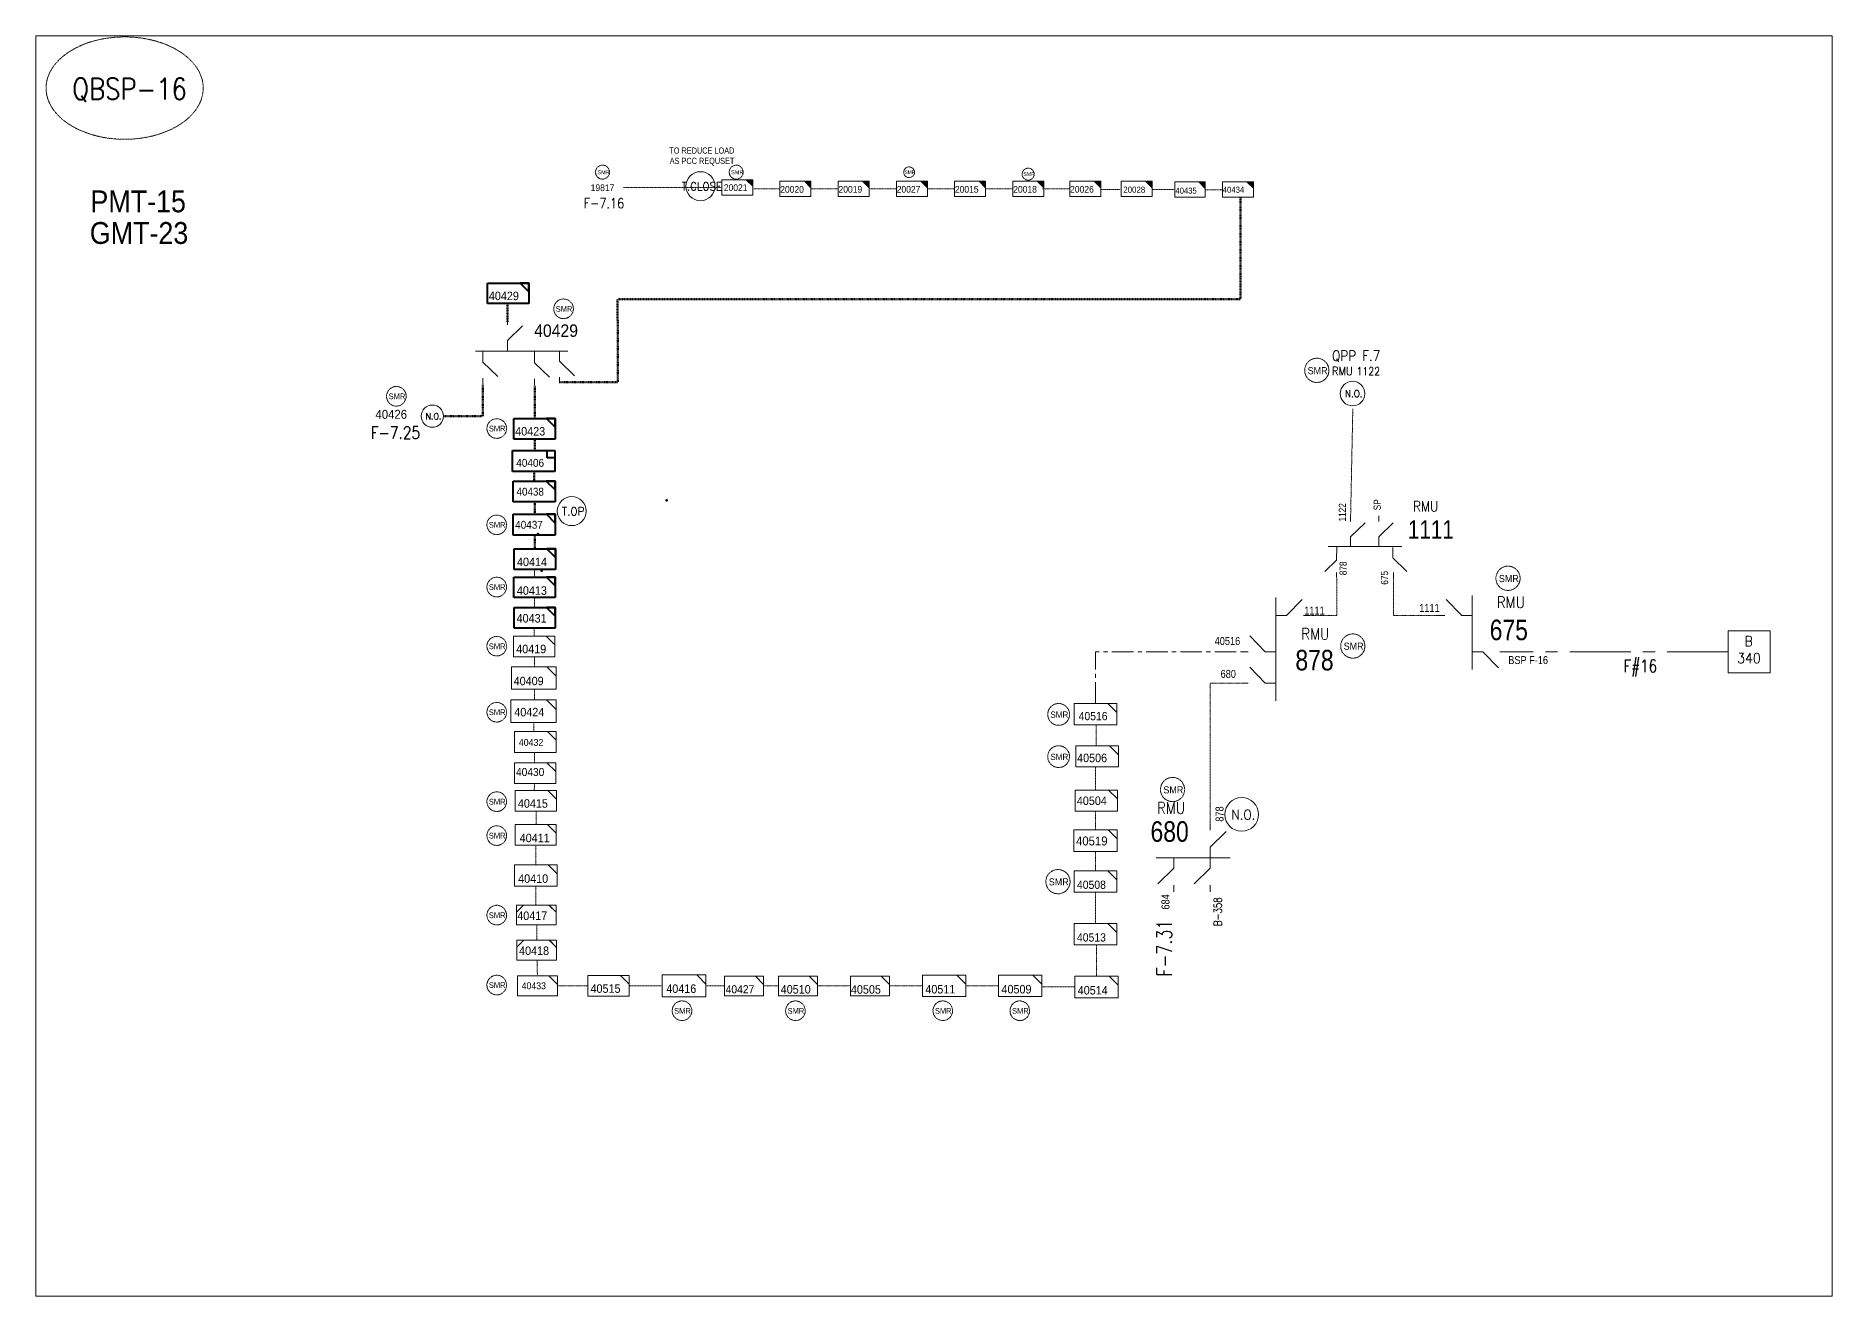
# Model space of a CAD drawing. Header units: metres. Extents: x 65984 to 144644, y -19036 to 23726.
# Drawn here: x 86700 to 88092, y -3361 to -2385 of the extents above; entities that cross this region are included whole.
import ezdxf
from ezdxf.enums import TextEntityAlignment as Align

# ---------------------------------------------------------------- set-up
doc = ezdxf.new("R2010")
doc.units = ezdxf.units.M
doc.header["$MEASUREMENT"] = 0
doc.linetypes.add('( Center )', pattern=[2, 1.25, -0.25, 0.25, -0.25])
doc.linetypes.add('DGN Style 3', pattern=[0.013877, 0, -0.013877])
doc.layers.get('0').update_dxf_attribs({"color": 95, "lineweight": 40})
for name, color, linetype, lineweight in [('d_eos', 111, 'Continuous', 40), ('d_eos no', 121, 'Continuous', 40), ('d_switch', 95, 'Continuous', 40), ('d_tf no', 6, 'Continuous', 40), ('d_ug cable', 95, 'Continuous', 40), ('d_unit sub', 7, 'Continuous', 40), ('FDR  1  16', 234, 'Continuous', 40), ('fedr no', 95, 'Continuous', 40), ('GRID STATION  04', 7, 'Continuous', 40), ('Level 37', 7, 'Continuous', 0), ('O H MAIN FEEDER', 4, 'Continuous', 100), ('SW N O', 114, 'Continuous', 30)]:
    doc.layers.add(name, color=color, linetype=linetype, lineweight=lineweight)
doc.styles.add('NASKHF', font='naskhf.shx', dxfattribs={"height": 8})
doc.styles.add('Style-Arial', font='arial.ttf')
doc.styles.add('Style-msdefault', font='msdefault.shx')
doc.styles.add('Style-simplex', font='simplex.shx')
doc.styles.add('Style-STANDARD', font='STANDARD.shx')

# ---------------------------------------------------------------- blocks, each defined once
blk = doc.blocks.new('*U1300')
at = {"layer": 'd_unit sub', "color": 154, "linetype": 'Continuous', "lineweight": 13}
for p, q in [((-9.2, 4.61), (9.19, 4.61)), ((-9.2, -4.58), (-9.2, 4.61)), ((9.19, 0.73), (5.31, 4.61)), ((5.97, 4.61), (9.19, 4.61)), ((9.19, 4.61), (9.19, 1.4)), ((9.19, 4.61), (9.19, -4.58)), ((9.19, -4.58), (-9.2, -4.58))]:
    blk.add_line(p, q, dxfattribs=at)
blk = doc.blocks.new('*U1014')
at = {"layer": 'd_unit sub', "color": 2, "linetype": 'Continuous', "lineweight": 13}
for p, q in [((-9.2, 4.61), (9.19, 4.61)), ((-9.2, -4.58), (-9.2, 4.61)), ((9.19, 0.73), (5.31, 4.61)), ((5.97, 4.61), (9.19, 4.61)), ((9.19, 4.61), (9.19, 1.4)), ((9.19, 4.61), (9.19, -4.58)), ((9.19, -4.58), (-9.2, -4.58))]:
    blk.add_line(p, q, dxfattribs=at)
blk = doc.blocks.new('*U1092')
at = {"layer": 'd_eos', "color": 2, "linetype": 'Continuous', "lineweight": 13, "ltscale": 0.919211}
for p, q in [((0.01, 16.17), (0.01, -16.15)), ((0.01, 8.42), (4.66, 8.43)), ((4.66, 8.43), (11.46, 15.43)), ((12.11, 8.43), (14.93, 8.43)), ((-12.08, -7.43), (-14.9, -7.43)), ((-4.64, -7.43), (-11.43, -14.44)), ((0.01, -7.43), (-4.64, -7.43))]:
    blk.add_line(p, q, dxfattribs=at)
blk = doc.blocks.new('*U685')
at = {"layer": 'd_unit sub', "color": 154, "linetype": 'Continuous', "lineweight": 40}
for p, q in [((-9.2, 4.59), (9.19, 4.59)), ((-9.2, -4.61), (-9.2, 4.59)), ((5.97, 4.59), (9.19, 4.59)), ((5.97, 1.37), (5.97, 4.59)), ((9.19, 1.37), (5.97, 1.37)), ((9.19, 4.59), (9.19, 1.37)), ((9.19, 4.59), (9.19, -4.61)), ((9.19, -4.61), (-9.2, -4.61))]:
    blk.add_line(p, q, dxfattribs=at)
blk = doc.blocks.new('*U1444')
at = {"layer": 'SW N O', "color": 3, "lineweight": 13, "ltscale": 0.426762}
blk.add_circle((0, 0), 16.8, dxfattribs=at)
at = {"layer": 'SW N O', "color": 3, "lineweight": 13, "style": 'Style-STANDARD'}
blk.add_text('N.O.', height=9.6, dxfattribs=at).set_placement((1.7, -0.2), align=Align.MIDDLE_CENTER)
blk = doc.blocks.new('*U2445')
at = {"layer": 'd_unit sub', "color": 2, "linetype": 'Continuous', "lineweight": 13}
for p, q in [((-9.2, 4.59), (9.19, 4.59)), ((-9.2, -4.6), (-9.2, 4.59)), ((9.19, 0.71), (5.31, 4.59)), ((5.97, 4.59), (9.19, 4.59)), ((9.19, 4.59), (9.19, 1.38)), ((9.19, 4.59), (9.19, -4.6)), ((9.19, -4.6), (-9.2, -4.6))]:
    blk.add_line(p, q, dxfattribs=at)
at = {"layer": 'd_unit sub', "color": 2, "linetype": 'Continuous', "lineweight": 13, "flags": 128}
blk.add_lwpolyline([(9.19, 0.71), (9.19, 4.59), (5.31, 4.59)], close=True, dxfattribs=at)
blk = doc.blocks.new('*U2535')
at = {"layer": 'd_unit sub', "color": 154, "linetype": 'Continuous', "lineweight": 13}
for p, q in [((-9.2, 4.59), (9.19, 4.59)), ((-9.2, -4.6), (-9.2, 4.59)), ((9.19, 0.71), (5.31, 4.59)), ((5.97, 4.59), (9.19, 4.59)), ((9.19, 4.59), (9.19, 1.38)), ((9.19, 4.59), (9.19, -4.6)), ((9.19, -4.6), (-9.2, -4.6))]:
    blk.add_line(p, q, dxfattribs=at)
at = {"layer": 'd_unit sub', "color": 154, "linetype": 'Continuous', "lineweight": 13, "flags": 128}
blk.add_lwpolyline([(9.19, 0.71), (9.19, 4.59), (5.31, 4.59)], close=True, dxfattribs=at)
blk = doc.blocks.new('*U2530')
at = {"layer": 'd_unit sub', "color": 2, "linetype": 'Continuous', "lineweight": 13}
for p, q in [((-9.2, 4.59), (9.19, 4.59)), ((-9.2, -4.6), (-9.2, 4.59)), ((9.19, 0.71), (5.31, 4.59)), ((5.97, 4.59), (9.19, 4.59)), ((9.19, 4.59), (9.19, 1.38)), ((9.19, 4.59), (9.19, -4.6)), ((9.19, -4.6), (-9.2, -4.6))]:
    blk.add_line(p, q, dxfattribs=at)
at = {"layer": 'd_unit sub', "color": 2, "linetype": 'Continuous', "lineweight": 13, "flags": 128}
blk.add_lwpolyline([(9.19, 0.71), (9.19, 4.59), (5.31, 4.59)], close=True, dxfattribs=at)
blk = doc.blocks.new('TF_8')
at = {"color": 0, "linetype": 'ByBlock', "lineweight": -2}
blk.add_line((6.3, 4.95), (9.9, 1.35), dxfattribs=at)
blk.add_3dface([(-10.1, 4.95), (9.9, 4.95), (9.9, -5.05), (-10.1, -5.05)], dxfattribs=at)
blk = doc.blocks.new('*U3149')
at = {"layer": 'd_unit sub', "color": 2, "linetype": 'Continuous', "lineweight": 13, "flags": 128}
for points in [[(-9.48, 1.38), (-6.07, 4.73), (-9.48, 4.73)], [(9.49, 1.32), (6.02, 4.73), (9.5, 4.73)]]:
    blk.add_lwpolyline(points, close=True, dxfattribs=at)
at = {"layer": 'd_unit sub', "color": 2, "linetype": 'Continuous', "lineweight": 13, "xscale": 0.9486633457507597, "yscale": 0.9486633457507597, "zscale": 0.4643092779720356, "rotation": 359.9999999999999}
blk.add_blockref('TF_8', (0.1, 0.04), dxfattribs=at)
blk = doc.blocks.new('*U3150')
at = {"layer": 'd_unit sub', "color": 154, "linetype": 'Continuous', "lineweight": 13, "flags": 128}
for points in [[(-9.48, 1.38), (-6.07, 4.73), (-9.48, 4.73)], [(9.49, 1.32), (6.02, 4.73), (9.5, 4.73)]]:
    blk.add_lwpolyline(points, close=True, dxfattribs=at)
at = {"layer": 'd_unit sub', "color": 154, "linetype": 'Continuous', "lineweight": 13, "xscale": 0.9486633457507597, "yscale": 0.9486633457507597, "zscale": 0.4643092779720356, "rotation": 359.9999999999999}
blk.add_blockref('TF_8', (0.1, 0.04), dxfattribs=at)
blk = doc.blocks.new('*U3152')
at = {"layer": 'd_unit sub', "color": 2, "linetype": 'Continuous', "lineweight": 13}
for p, q in [((-9.2, 4.61), (9.19, 4.61)), ((-9.2, -4.58), (-9.2, 4.61)), ((9.19, 0.73), (5.31, 4.61)), ((5.97, 4.61), (9.19, 4.61)), ((9.19, 4.61), (9.19, 1.4)), ((9.19, 4.61), (9.19, -4.58)), ((9.19, -4.58), (-9.2, -4.58))]:
    blk.add_line(p, q, dxfattribs=at)
blk = doc.blocks.new('*U3151')
at = {"layer": 'd_unit sub', "color": 2, "linetype": 'Continuous', "lineweight": 13, "flags": 128}
blk.add_lwpolyline([(9.33, 0.72), (9.33, 4.66), (5.4, 4.66)], close=True, dxfattribs=at)
at = {"layer": 'd_unit sub', "color": 2, "linetype": 'Continuous', "lineweight": 13, "xscale": 1.012992017752027, "yscale": 1.012992017752027, "zscale": 1.012992017752027}
blk.add_blockref('*U3152', (0.02, -0.02), dxfattribs=at)
blk = doc.blocks.new('*U2170')
at = {"layer": 'd_unit sub', "color": 2, "linetype": 'Continuous', "lineweight": 40}
for p, q in [((-9.2, 4.59), (9.19, 4.59)), ((-9.2, -4.6), (-9.2, 4.59)), ((9.19, 0.71), (5.31, 4.59)), ((5.97, 4.59), (9.19, 4.59)), ((9.19, 4.59), (9.19, 1.38)), ((9.19, 4.59), (9.19, -4.6)), ((9.19, -4.6), (-9.2, -4.6))]:
    blk.add_line(p, q, dxfattribs=at)
at = {"layer": 'd_unit sub', "color": 2, "linetype": 'Continuous', "lineweight": 40, "flags": 128}
blk.add_lwpolyline([(9.19, 0.71), (9.19, 4.59), (5.31, 4.59)], close=True, dxfattribs=at)
blk = doc.blocks.new('*U1552')
at = {"layer": 'd_unit sub', "color": 154, "linetype": 'Continuous', "lineweight": 40}
for p, q in [((-9.2, 4.59), (9.19, 4.59)), ((-9.2, -4.6), (-9.2, 4.59)), ((9.19, 0.71), (5.31, 4.59)), ((5.97, 4.59), (9.19, 4.59)), ((9.19, 4.59), (9.19, 1.38)), ((9.19, 4.59), (9.19, -4.6)), ((9.19, -4.6), (-9.2, -4.6))]:
    blk.add_line(p, q, dxfattribs=at)
at = {"layer": 'd_unit sub', "color": 154, "linetype": 'Continuous', "lineweight": 40, "flags": 128}
blk.add_lwpolyline([(9.19, 0.71), (9.19, 4.59), (5.31, 4.59)], close=True, dxfattribs=at)
blk = doc.blocks.new('*U3354')
at = {"layer": 'd_tf no', "color": 2, "linetype": 'Continuous', "lineweight": 13}
for p, q in [((-9.2, 4.59), (9.19, 4.59)), ((-9.2, -4.6), (-9.2, 4.59)), ((9.19, 0.71), (5.31, 4.59)), ((5.97, 4.59), (9.19, 4.59)), ((9.19, 4.59), (9.19, 1.38)), ((9.19, 4.59), (9.19, -4.6)), ((9.19, -4.6), (-9.2, -4.6))]:
    blk.add_line(p, q, dxfattribs=at)
at = {"layer": 'd_tf no', "color": 2, "linetype": 'Continuous', "lineweight": 13, "flags": 128}
blk.add_lwpolyline([(9.19, 0.71), (9.19, 4.59), (5.31, 4.59)], close=True, dxfattribs=at)
blk = doc.blocks.new('*U3838')
at = {"layer": 'd_unit sub', "color": 2, "linetype": 'Continuous', "lineweight": 13}
for p, q in [((-9.2, 4.6), (9.2, 4.6)), ((-9.2, -4.6), (-9.2, 4.6)), ((9.2, 0.7), (5.3, 4.6)), ((6, 4.6), (9.2, 4.6)), ((9.2, 4.6), (9.2, 1.4)), ((9.2, 4.6), (9.2, -4.6)), ((9.2, -4.6), (-9.2, -4.6))]:
    blk.add_line(p, q, dxfattribs=at)
at = {"layer": 'd_unit sub', "color": 2, "linetype": 'Continuous', "lineweight": 13, "flags": 128}
blk.add_lwpolyline([(9.2, 0.7), (9.2, 4.6), (5.3, 4.6)], close=True, dxfattribs=at)
at = {"layer": 'd_unit sub', "color": 2, "linetype": 'Continuous', "lineweight": 13}
blk.add_solid([(9.2, 0.7), (9.2, 4.6), (5.3, 4.6)], dxfattribs=at)
blk = doc.blocks.new('*U3839')
at = {"layer": 'd_unit sub', "color": 154, "linetype": 'Continuous', "lineweight": 13}
for p, q in [((-9.2, 4.6), (9.2, 4.6)), ((-9.2, -4.6), (-9.2, 4.6)), ((9.2, 0.7), (5.3, 4.6)), ((6, 4.6), (9.2, 4.6)), ((9.2, 4.6), (9.2, 1.4)), ((9.2, 4.6), (9.2, -4.6)), ((9.2, -4.6), (-9.2, -4.6))]:
    blk.add_line(p, q, dxfattribs=at)
at = {"layer": 'd_unit sub', "color": 154, "linetype": 'Continuous', "lineweight": 13, "flags": 128}
blk.add_lwpolyline([(9.2, 0.7), (9.2, 4.6), (5.3, 4.6)], close=True, dxfattribs=at)
at = {"layer": 'd_unit sub', "color": 154, "linetype": 'Continuous', "lineweight": 13}
blk.add_solid([(9.2, 0.7), (9.2, 4.6), (5.3, 4.6)], dxfattribs=at)
blk = doc.blocks.new('*U3511')
at = {"layer": 'd_unit sub', "color": 2, "linetype": 'Continuous', "lineweight": 13}
for p, q in [((-9.2, 4.6), (9.2, 4.6)), ((-9.2, -4.6), (-9.2, 4.6)), ((9.2, 0.7), (5.3, 4.6)), ((6, 4.6), (9.2, 4.6)), ((9.2, 4.6), (9.2, 1.4)), ((9.2, 4.6), (9.2, -4.6)), ((9.2, -4.6), (-9.2, -4.6))]:
    blk.add_line(p, q, dxfattribs=at)
at = {"layer": 'd_unit sub', "color": 2, "linetype": 'Continuous', "lineweight": 13, "flags": 128}
blk.add_lwpolyline([(9.2, 0.7), (9.2, 4.6), (5.3, 4.6)], close=True, dxfattribs=at)
at = {"layer": 'd_unit sub', "color": 2, "linetype": 'Continuous', "lineweight": 13}
blk.add_solid([(9.2, 0.7), (9.2, 4.6), (5.3, 4.6)], dxfattribs=at)
blk = doc.blocks.new('*U3980')
at = {"layer": 'd_eos', "color": 2, "linetype": 'Continuous', "lineweight": 13, "ltscale": 1.058943}
for p, q in [((-15, 23.2), (-15, 28.5)), ((-15, 9.5), (-2.1, 22.1)), ((-42.7, 0.3), (36.9, 0.3)), ((-36.2, 0.3), (-36.2, -9)), ((-15, 0.3), (-15, 9.5)), ((8.2, 0.3), (8.2, -9.5)), ((29.8, 0.3), (29.8, -8.3)), ((-36.2, -9), (-23.3, -21.5)), ((8.2, -9.5), (21.1, -22.1)), ((29.8, -8.3), (42.7, -20.8)), ((-36.2, -22.7), (-36.2, -27.9)), ((8.2, -23.3), (8.2, -28.5)), ((29.8, -22), (29.8, -27.2))]:
    blk.add_line(p, q, dxfattribs=at)
blk = doc.blocks.new('*U3981')
at = {"layer": 'SW N O', "color": 3, "lineweight": 13, "ltscale": 0.426762}
blk.add_circle((0, 0), 16.8, dxfattribs=at)
at = {"layer": 'SW N O', "color": 3, "lineweight": 13, "style": 'Style-STANDARD'}
blk.add_text('N.O.', height=9.6, dxfattribs=at).set_placement((1.7, -0.2), align=Align.MIDDLE_CENTER)
blk = doc.blocks.new('*U4148')
at = {"layer": 'SW N O', "color": 1, "lineweight": 13, "ltscale": 0.426762}
blk.add_circle((0, 0), 16.8, dxfattribs=at)
at = {"layer": 'SW N O', "color": 1, "lineweight": 13, "style": 'Style-STANDARD'}
blk.add_text('T.CLOSE', height=9.6, dxfattribs=at).set_placement((1.7, -0.2), align=Align.MIDDLE_CENTER)
blk = doc.blocks.new('*U4399')
at = {"layer": 'SW N O', "color": 131, "lineweight": 13, "ltscale": 0.426762}
blk.add_circle((0, 0), 16.8, dxfattribs=at)
at = {"layer": 'SW N O', "color": 131, "lineweight": 13, "style": 'Style-STANDARD'}
blk.add_text('T.OP', height=9.6, dxfattribs=at).set_placement((1.7, -0.2), align=Align.MIDDLE_CENTER)

msp = doc.modelspace()

# ---------------------------------------------------------------- linework, layer by layer
at = {"layer": 'd_eos', "color": 7, "linetype": 'Continuous', "lineweight": 13, "ltscale": 1.017774}
for p, q in [((87718.5, -2761.3), (87718.5, -2756.8)), ((87718.5, -2773.2), (87729.7, -2762.3)), ((87740.3, -2761.3), (87740.3, -2756.8)), ((87740.3, -2773.2), (87751.5, -2762.3)), ((87701, -2780.7), (87758.3, -2780.6)), ((87718.5, -2780.6), (87718.5, -2773.2)), ((87740.3, -2780.6), (87740.3, -2773.2)), ((87751.1, -2781.4), (87751.1, -2788.8)), ((87751, -2789.1), (87762.2, -2800)), ((87751.7, -2800.9), (87751.7, -2805.4))]:
    msp.add_line(p, q, dxfattribs=at)
at = {"layer": 'd_eos', "color": 7, "linetype": 'Continuous', "lineweight": 13, "ltscale": 0.824397}
for p, q in [((87707.6, -2791.2), (87707.7, -2780.7)), ((87707.5, -2791.2), (87698.5, -2800)), ((87707.5, -2800.8), (87707.5, -2804.5))]:
    msp.add_line(p, q, dxfattribs=at)
at = {"layer": 'd_eos', "color": 2, "linetype": 'Continuous', "lineweight": 13, "ltscale": 1.13086}
for p, q in [((87660.6, -2900.2), (87660.6, -2820.1)), ((87668.9, -2834.1), (87680.9, -2821.7)), ((87660.6, -2834.1), (87668.9, -2834.1)), ((87682.1, -2834.1), (87687.1, -2834.1)), ((87652.4, -2862.2), (87640.4, -2849.8)), ((87660.6, -2862.2), (87652.4, -2862.2)), ((87652.4, -2886.5), (87640.4, -2874.1)), ((87639.2, -2886.5), (87634.2, -2886.5)), ((87660.6, -2886.5), (87652.4, -2886.5)), ((87609.7, -3000.4), (87609.7, -2995.4)), ((87609.7, -3013.6), (87622.1, -3001.5)), ((87609.7, -3021.8), (87609.7, -3013.6)), ((87567.9, -3021.8), (87625.1, -3021.8)), ((87581.6, -3030), (87569.2, -3042.1)), ((87581.6, -3021.8), (87581.6, -3030)), ((87609.6, -3030), (87597.2, -3042.1)), ((87581.6, -3043.2), (87581.6, -3048.2)), ((87609.6, -3043.2), (87609.6, -3048.2))]:
    msp.add_line(p, q, dxfattribs=at)
at = {"layer": 'd_eos', "color": 7, "linetype": 'Continuous', "lineweight": 13, "ltscale": 1.13086}
for p, q in [((87639.2, -2862.2), (87634.2, -2862.2)), ((87609.6, -3021.8), (87609.6, -3030))]:
    msp.add_line(p, q, dxfattribs=at)
at = {"layer": 'd_ug cable', "color": 154, "linetype": 'DGN Style 3', "lineweight": 13}
for p, q in [((87231.1, -2502.5), (87155, -2502.5)), ((87276.2, -2503.6), (87255.1, -2503.6)), ((87321.4, -2503.6), (87300.2, -2503.6)), ((87366.5, -2503.6), (87345.3, -2503.6)), ((87411.6, -2503.6), (87390.4, -2503.6)), ((87456.7, -2503.6), (87435.6, -2503.6)), ((87500.9, -2503.6), (87479.8, -2503.6)), ((87539.9, -2504), (87524.9, -2504)), ((87581.8, -2504), (87564.7, -2504)), ((87605.9, -2504.3), (87619.4, -2504.3)), ((87086, -2798.5), (87086, -2804.3)), ((87521.3, -2918.9), (87521.3, -2935)), ((87086, -2948), (87086, -2940.3)), ((87520.7, -2969.4), (87520.7, -2951.5)), ((87520.7, -3000.2), (87520.7, -2985.8)), ((87520.7, -3032), (87520.7, -3017)), ((87087.1, -3044), (87087.1, -3058.7)), ((87520.7, -3072.8), (87520.7, -3048.5)), ((87087.7, -3073.8), (87087.7, -3085.6)), ((87521.6, -3113.6), (87521.6, -3089.3)), ((87088, -3101.2), (87088.2, -3113.4)), ((87103.7, -3121.2), (87127.3, -3121.1)), ((87159.3, -3121.1), (87184.8, -3121.1)), ((87218.9, -3121.1), (87233.3, -3121.1)), ((87263.6, -3121.1), (87275, -3121.1)), ((87305.3, -3121.1), (87330.8, -3121.1)), ((87361.2, -3121.1), (87386.7, -3121.1)), ((87420.2, -3121.1), (87445.7, -3121.1)), ((87479.3, -3122), (87504.8, -3122))]:
    msp.add_line(p, q, dxfattribs=at)
at = {"layer": 'd_ug cable', "color": 154, "linetype": 'DGN Style 3', "lineweight": 100}
for p, q in [((87633.2, -2589.1), (87633.2, -2510.3)), ((87150.5, -2653.4), (87150.4, -2589.1)), ((87633.2, -2589.1), (87150.4, -2589.1)), ((87065.1, -2606.5), (87065, -2592.3)), ((87045.8, -2679.6), (87045.8, -2655.5)), ((87086.2, -2655.7), (87086.2, -2681.4)), ((87105.8, -2653.4), (87150.5, -2653.4)), ((87045.4, -2679.6), (87015.4, -2679.6)), ((87086.2, -2697.4), (87086.2, -2706.6)), ((87085.8, -2730), (87085.8, -2722.6)), ((87086.2, -2755.7), (87086.1, -2746.2)), ((87086.3, -2782.6), (87086.3, -2771.9))]:
    msp.add_line(p, q, dxfattribs=at)
at = {"layer": 'd_ug cable', "color": 154, "linetype": 'DGN Style 3', "lineweight": 13, "flags": 128}
for points in [[(87720.2, -2674.1), (87718.5, -2757.7)], [(87707.7, -2804.5), (87707.7, -2834.2)], [(87751.7, -2805.6), (87751.7, -2834.1)], [(87086, -2820.3), (87086, -2827.9)], [(87686.4, -2834.2), (87707.7, -2834.2)], [(87786.4, -2834.1), (87751.7, -2834.1)], [(87085.7, -2843.9), (87085.7, -2850.1)], [(87086, -2866.4), (87086, -2873.8)], [(87086, -2891.4), (87086, -2899.7)], [(87634.2, -2886.5), (87609.7, -2886.5), (87609.7, -2995.4)], [(87085.5, -2917.4), (87085.5, -2924)], [(87085.9, -2964.3), (87085.8, -2969.8)], [(87087.2, -2986.1), (87087.2, -2996)], [(87087.1, -3012.6), (87087.1, -3027.5)]]:
    msp.add_lwpolyline(points, dxfattribs=at)
at = {"layer": 'd_ug cable', "color": 2, "linetype": 'DGN Style 3', "lineweight": 13}
for centre, radius in [((87138.7, -2490.6), 5.42), ((87242.3, -2490.6), 5.42), ((87376.3, -2490.7), 4.17), ((87468.6, -2492.2), 4.63), ((87108.5, -2596.5), 7.6), ((87692.3, -2644.2), 9.38), ((86978.9, -2664.3), 7.6), ((87056.7, -2689.3), 7.6), ((87056.7, -2763.9), 7.6), ((87840.5, -2805.3), 9.38), ((87056.7, -2812.1), 7.6), ((87056.7, -2857.9), 7.6), ((87720.2, -2857.8), 9.38), ((87056.7, -2909.1), 7.6), ((87492.2, -2910.8), 8.44), ((87492.2, -2943.5), 8.44), ((87580.5, -2969), 9.38), ((87056.7, -2978.4), 7.6), ((87056.7, -3004.7), 7.6), ((87491.7, -3040.4), 9.38), ((87056.7, -3066.3), 7.6), ((87056.7, -3120.5), 7.6), ((87200.3, -3140.4), 7.6), ((87288.2, -3140.4), 7.6), ((87402.4, -3140.4), 7.6), ((87462.1, -3140.4), 7.6)]:
    msp.add_circle(centre, radius, dxfattribs=at)
at = {"layer": 'd_ug cable', "color": 154, "linetype": 'DGN Style 3', "lineweight": 100}
for p in [(87188.3, -2744.9), (87088.7, -2770.9), (87091.6, -2799.4)]:
    msp.add_point(p, dxfattribs=at)
at = {"layer": 'FDR  1  16', "color": 154, "linetype": '( Center )', "lineweight": 13, "ltscale": 37.801769}
msp.add_line((88011.2, -2862.2), (87838.8, -2862.2), dxfattribs=at)
at = {"layer": 'FDR  1  16', "color": 154, "linetype": '( Center )', "lineweight": 13, "ltscale": 13.286774, "flags": 128}
msp.add_lwpolyline([(87520.7, -2902.5), (87520.7, -2862.2), (87634.2, -2862.2)], dxfattribs=at)
at = {"layer": 'fedr no', "color": 82, "linetype": 'DGN Style 3', "lineweight": 13, "true_color": 0x1dc70e}
msp.add_ellipse((86768.3, -2425.5), major_axis=(60.9, 0), ratio=0.651175, dxfattribs=at)
at = {"layer": 'GRID STATION  04', "color": 154, "linetype": 'Continuous', "lineweight": 13, "ltscale": 1.043329, "flags": 128}
msp.add_lwpolyline([(88043.8, -2878.5), (88011.2, -2878.5), (88011.2, -2846), (88043.8, -2846)], close=True, dxfattribs=at)
at = {"layer": 'O H MAIN FEEDER', "color": 140, "lineweight": 13, "ltscale": 0.498271, "flags": 128}
msp.add_lwpolyline([(86699.5, -2385.1), (88091.7, -2385.1), (88091.7, -3361.5), (86699.5, -3361.5)], close=True, dxfattribs=at)

# ---------------------------------------------------------------- block references
at = {"layer": 'd_eos', "color": 2, "linetype": 'Continuous', "lineweight": 13, "ltscale": 1.058943, "xscale": 0.9, "yscale": 0.9, "zscale": 0.9, "rotation": 359.9999999999999}
msp.add_blockref('*U3980', (87078.6, -2629.7), dxfattribs=at)
at = {"layer": 'd_eos', "color": 2, "linetype": 'Continuous', "lineweight": 13, "ltscale": 1.13086, "extrusion": (0, 0, -1), "xscale": 1.771561000000001, "yscale": 1.771561000000001, "zscale": 1.771561000000001, "rotation": 180}
msp.add_blockref('*U1092', (-87812.8, -2847.3), dxfattribs=at)
at = {"layer": 'd_tf no', "color": 2, "linetype": 'Continuous', "lineweight": 13, "xscale": 1.794809864944055, "yscale": 1.794809864944055, "zscale": 1.794809864944055}
msp.add_blockref('*U3354', (87520.7, -2910.7), dxfattribs=at)
at = {"layer": 'd_unit sub', "color": 2, "linetype": 'Continuous', "lineweight": 13}
for name, p, xscale, yscale, zscale in [('*U3838', (87243.1, -2502.5), 1.30310208, 1.30310208, 1.30310208), ('*U3511', (87378.5, -2503.6), 1.30310208, 1.30310208, 1.30310208), ('*U3511', (87468.7, -2503.6), 1.30310208, 1.30310208, 1.30310208), ('*U2445', (87085.7, -2858.1), 1.738174013489071, 1.738174013489071, 1.738174013489071), ('*U2530', (87085.2, -2908.3), 1.916198570289066, 1.916198570289066, 1.916198570289066), ('*U1014', (87522, -2943.3), 1.792834742283835, 1.792834742283835, 1.792834742283835), ('*U2445', (87087.1, -2977.8), 1.738174013489071, 1.738174013489071, 1.738174013489071), ('*U2445', (87086.9, -3004), 1.738174013489071, 1.738174013489071, 1.738174013489071), ('*U2445', (87520.7, -3040.2), 1.794809864944055, 1.794809864944055, 1.794809864944055), ('*U3149', (87087.4, -3066.2), 1.628301271907638, 1.628301271907638, 1.628301271907638), ('*U1014', (87088.2, -3121.2), 1.685699960224157, 1.685699960224157, 1.685699960224157), ('*U3151', (87201.8, -3121.1), 1.827847553453481, 1.827847553453481, 1.827847553453481), ('*U1014', (87290.2, -3121.2), 1.649323291000001, 1.649323291000001, 1.649323291000001), ('*U2530', (87403.5, -3121.1), 1.824423697661198, 1.824423697661198, 1.824423697661198), ('*U2530', (87462.5, -3121.1), 1.824423697661198, 1.824423697661198, 1.824423697661198)]:
    msp.add_blockref(name, p, dxfattribs=dict(at, xscale=xscale, yscale=yscale, zscale=zscale))
at = {"layer": 'd_unit sub', "color": 154, "linetype": 'Continuous', "lineweight": 13}
for name, p, xscale, yscale, zscale in [('*U3839', (87288.2, -2503.6), 1.30310208, 1.30310208, 1.30310208), ('*U3839', (87333.4, -2503.6), 1.30310208, 1.30310208, 1.30310208), ('*U3839', (87423.6, -2503.6), 1.30310208, 1.30310208, 1.30310208), ('*U3839', (87512.9, -2503.6), 1.30310208, 1.30310208, 1.30310208), ('*U3839', (87552.7, -2503.6), 1.30310208, 1.30310208, 1.30310208), ('*U3839', (87631.2, -2504), 1.30310208, 1.30310208, 1.30310208), ('*U1300', (87085.5, -2882.5), 1.877918224974494, 1.877918224974494, 1.877918224974494), ('*U2535', (87086.6, -2932.1), 1.759284879608379, 1.759284879608379, 1.759284879608379), ('*U2535', (87086.4, -2956.2), 1.738174013489071, 1.738174013489071, 1.738174013489071), ('*U1300', (87521.5, -2977.6), 1.780888889869905, 1.780888889869905, 1.780888889869905), ('*U1300', (87087.1, -3035.7), 1.796520712606355, 1.796520712606355, 1.796520712606355), ('*U2535', (87520.7, -3081), 1.794809864944055, 1.794809864944055, 1.794809864944055), ('*U3150', (87087.6, -3093.5), 1.628301271907638, 1.628301271907638, 1.628301271907638), ('*U2535', (87143.3, -3121.1), 1.738174013489071, 1.738174013489071, 1.738174013489071), ('*U1300', (87248.4, -3121.2), 1.649323291000001, 1.649323291000001, 1.649323291000001), ('*U1300', (87346, -3121.2), 1.649323291000001, 1.649323291000001, 1.649323291000001), ('*U2535', (87521.6, -3121.9), 1.824423697661198, 1.824423697661198, 1.824423697661198)]:
    msp.add_blockref(name, p, dxfattribs=dict(at, xscale=xscale, yscale=yscale, zscale=zscale))
at = {"layer": 'd_unit sub', "color": 154, "linetype": 'Continuous', "lineweight": 13, "rotation": 359.9999999999999}
for name, p, xscale, yscale, zscale in [('*U3839', (87594, -2504.1), 1.288295032719188, 1.288295032719188, 1.288295032719188), ('*U1300', (87520.8, -3008.6), 1.822689224892396, 1.822689224892396, 1.822689224892396)]:
    msp.add_blockref(name, p, dxfattribs=dict(at, xscale=xscale, yscale=yscale, zscale=zscale))
at = {"layer": 'd_unit sub', "color": 2, "linetype": 'Continuous', "lineweight": 40}
for p, xscale, yscale, zscale in [((87065.6, -2584.5), 1.738174013489071, 1.738174013489071, 1.738174013489071), ((87086, -2689.4), 1.738174013489071, 1.738174013489071, 1.738174013489071), ((87085.8, -2763.8), 1.768609679419993, 1.768609679419993, 1.768609679419993), ((87086, -2812.3), 1.738174013489071, 1.738174013489071, 1.738174013489071)]:
    msp.add_blockref('*U2170', p, dxfattribs=dict(at, xscale=xscale, yscale=yscale, zscale=zscale))
at = {"layer": 'd_unit sub', "color": 154, "linetype": 'Continuous', "lineweight": 40}
for name, p, xscale, yscale, zscale in [('*U685', (87085.3, -2714.4), 1.773313054046038, 1.773313054046038, 1.773313054046038), ('*U1552', (87085.7, -2738.1), 1.759771685375685, 1.759771685375685, 1.759771685375685), ('*U1552', (87086.3, -2790.5), 1.738174013489071, 1.738174013489071, 1.738174013489071), ('*U1552', (87086.1, -2835.9), 1.738174013489071, 1.738174013489071, 1.738174013489071)]:
    msp.add_blockref(name, p, dxfattribs=dict(at, xscale=xscale, yscale=yscale, zscale=zscale))
at = {"layer": 'SW N O', "color": 1, "lineweight": 13, "xscale": 0.6689262962094151, "yscale": 0.6689262962094151, "zscale": 0.6689262962094151}
msp.add_blockref('*U4148', (87214.6, -2501.5), dxfattribs=at)
at = {"layer": 'SW N O', "color": 3, "lineweight": 13}
for name, p, xscale, yscale, zscale in [('*U3981', (87720, -2662.2), 0.568211633503609, 0.568211633503609, 0.568211633503609), ('*U3981', (87006.8, -2679.7), 0.5113904701532481, 0.5113904701532481, 0.5113904701532481), ('*U1444', (87634.1, -2988.3), 0.7783648735782884, 0.7783648735782884, 0.7783648735782884)]:
    msp.add_blockref(name, p, dxfattribs=dict(at, xscale=xscale, yscale=yscale, zscale=zscale))
at = {"layer": 'SW N O', "color": 131, "lineweight": 13, "xscale": 0.6689262962094151, "yscale": 0.6689262962094151, "zscale": 0.6689262962094151}
msp.add_blockref('*U4399', (87114.8, -2753.3), dxfattribs=at)

# ---------------------------------------------------------------- texts
at = {"color": 7, "linetype": 'Continuous', "lineweight": 13, "style": 'Style-STANDARD', "width": 0.857143}
msp.add_text('B-358', height=6.2, rotation=90, dxfattribs=at).set_placement((87615.5, -3063.7), align=Align.MIDDLE_CENTER)
at = {"color": 55, "linetype": 'Continuous', "lineweight": 13, "style": 'Style-STANDARD', "width": 0.857143}
msp.add_text('F-7.31', height=11.55, rotation=90, dxfattribs=at).set_placement((87574.2, -3091.8), align=Align.MIDDLE_CENTER)
at = {"layer": 'd_eos no', "color": 7, "linetype": 'Continuous', "lineweight": 13, "style": 'Style-Arial', "width": 0.88}
for s, p in [('PMT-15', (86741.8, -2504.8)), ('GMT-23', (86741.3, -2529.3))]:
    msp.add_text(s, height=16.93, dxfattribs=at).set_placement(p, align=Align.TOP_LEFT)
at = {"layer": 'd_eos no', "color": 7, "linetype": 'Continuous', "lineweight": 13, "ltscale": 0.9, "style": 'Style-msdefault', "width": 0.833333}
msp.add_text('1111', height=14.35, dxfattribs=at).set_placement((87762.9, -2774.7))
at = {"layer": 'd_eos no', "color": 2, "linetype": 'Continuous', "lineweight": 13, "style": 'Style-msdefault', "width": 0.833333}
for s, p in [('675', (87826.3, -2853.3)), ('878', (87675.7, -2876.7)), ('680', (87563.4, -3009.5))]:
    msp.add_text(s, height=15.94, dxfattribs=at).set_placement(p)
at = {"layer": 'd_switch', "color": 2, "linetype": 'Continuous', "lineweight": 13, "ltscale": 1.231978, "insert": (87240.9, -2471.5), "char_height": 4.795, "attachment_point": 3, "style": 'NASKHF'}
msp.add_mtext('\\FENGINEERING;\\H1x;\\W0.857143;TO REDUCE LOAD\\PAS PCC REQUSET', dxfattribs=at)
at = {"layer": 'd_tf no', "color": 1, "linetype": 'Continuous', "lineweight": 13, "style": 'Style-msdefault', "width": 0.947368}
for height, p in [(3.14, (87134.7, -2489.1)), (3.14, (87238.3, -2489.1)), (2.67, (87372.8, -2489.3)), (2.97, (87464.8, -2490.6)), (4.45, (87102.4, -2594.4)), (5.49, (87685.2, -2641.7)), (4.45, (86972.9, -2662.1)), (4.45, (87050.6, -2687.1)), (4.45, (87050.6, -2761.7)), (4.45, (87050.6, -2809.9)), (5.49, (87833.4, -2802.8)), (4.45, (87050.6, -2855.8)), (5.49, (87713.1, -2855.2)), (4.45, (87050.6, -2906.9)), (4.94, (87485.8, -2908.5)), (4.94, (87485.8, -2941.2)), (4.45, (87050.6, -2976.2)), (5.49, (87573.4, -2966.5)), (4.45, (87050.6, -3002.5)), (5.49, (87484.6, -3037.8)), (4.45, (87050.6, -3064.2)), (4.45, (87050.6, -3118.3)), (4.45, (87194.2, -3138.3)), (4.45, (87282.1, -3138.3)), (4.45, (87396.3, -3138.3)), (4.45, (87456.1, -3138.3))]:
    msp.add_text('SMR', height=height, dxfattribs=at).set_placement(p, align=Align.TOP_LEFT)
at = {"layer": 'd_tf no', "color": 2, "linetype": 'Continuous', "lineweight": 13, "style": 'Style-msdefault', "width": 0.947368}
for s, height, p in [('19817', 5.21, (87129.5, -2500.1)), ('20021', 5.21, (87232.7, -2500)), ('20027', 5.21, (87366.7, -2501.3)), ('20018', 5.21, (87457, -2501.3)), ('40419', 6.6, (87071.8, -2856.8)), ('40424', 6.6, (87070.3, -2905.7)), ('40516', 6.37, (87507.7, -2908.9)), ('40506', 6.6, (87506.5, -2941.2)), ('40415', 6.6, (87073.1, -2976.5)), ('40411', 6.6, (87074.5, -3003.2)), ('40508', 6.37, (87506.4, -3039.6)), ('40417', 6.6, (87072.6, -3063.5)), ('40433', 5.35, (87076, -3118.4)), ('40416', 6.6, (87188.1, -3120)), ('40510', 6.6, (87276.8, -3120.5)), ('40511', 6.6, (87388.9, -3120.4)), ('40509', 6.6, (87447.9, -3120.4))]:
    msp.add_text(s, height=height, dxfattribs=at).set_placement(p, align=Align.TOP_LEFT)
at = {"layer": 'd_tf no', "color": 154, "linetype": 'Continuous', "lineweight": 13, "style": 'Style-msdefault', "width": 0.947368}
for s, height, p in [('20020', 5.21, (87276.4, -2501.4)), ('20019', 5.21, (87321.6, -2501.3)), ('20015', 5.21, (87411.8, -2501.3)), ('20026', 5.21, (87501.1, -2501.3)), ('20028', 4.83, (87542.3, -2501.8)), ('40435', 4.69, (87582.7, -2502.6)), ('40434', 4.73, (87619.4, -2501.9)), ('40409', 6.6, (87069.8, -2881.6)), ('40432', 5.41, (87073.8, -2929.8)), ('40430', 6.24, (87071.6, -2952.3)), ('40504', 6.6, (87506.3, -2974.4)), ('40519', 6.93, (87505.7, -3005.4)), ('40410', 6.6, (87073.3, -3034.7)), ('40418', 6.6, (87074, -3090.6)), ('40513', 6.37, (87506.4, -3080.4)), ('40515', 6.6, (87129.4, -3119.9)), ('40427', 6.32, (87234.1, -3120.6)), ('40505', 6.6, (87331.2, -3120.6)), ('40514', 6.6, (87507, -3121.2))]:
    msp.add_text(s, height=height, dxfattribs=at).set_placement(p, align=Align.TOP_LEFT)
at = {"layer": 'd_tf no', "color": 2, "linetype": 'Continuous', "lineweight": 40, "style": 'Style-msdefault', "width": 0.947368}
for s, height, p in [('40429', 6.6, (87050.6, -2583.2)), ('40429', 9.65, (87085.7, -2608.6)), ('40426', 6.95, (86962.7, -2674.8)), ('40423', 6.6, (87071, -2688.1)), ('40437', 6.08, (87071, -2760.8)), ('40413', 6.6, (87072.3, -2811.5))]:
    msp.add_text(s, height=height, dxfattribs=at).set_placement(p, align=Align.TOP_LEFT)
at = {"layer": 'd_tf no', "color": 154, "linetype": 'Continuous', "lineweight": 40, "style": 'Style-msdefault', "width": 0.947368}
for s, height, p in [('40406', 6.13, (87071.8, -2712.8)), ('40438', 6.03, (87072, -2735.2)), ('40414', 6.6, (87072.4, -2789.3)), ('40431', 6.6, (87072.1, -2833))]:
    msp.add_text(s, height=height, dxfattribs=at).set_placement(p, align=Align.TOP_LEFT)
at = {"layer": 'fedr no', "color": 6, "linetype": 'Continuous', "lineweight": 13, "style": 'Style-STANDARD', "width": 0.909091}
msp.add_text('QBSP-16', height=16.68, dxfattribs=at).set_placement((86772.1, -2426.1), align=Align.MIDDLE_CENTER)
at = {"layer": 'fedr no', "color": 55, "linetype": 'Continuous', "lineweight": 13, "style": 'Style-STANDARD', "width": 0.909091}
for s, height, p in [('F-7.16', 7.8, (87139.8, -2514.7)), ('F-7.25', 9.46, (86978.2, -2692.5))]:
    msp.add_text(s, height=height, dxfattribs=at).set_placement(p, align=Align.MIDDLE_CENTER)
at = {"layer": 'GRID STATION  04', "color": 154, "linetype": 'Continuous', "lineweight": 13, "style": 'Style-STANDARD'}
for s, p in [('B', (88027, -2854.1)), ('340', (88027.2, -2867.2))]:
    msp.add_text(s, height=7.81, dxfattribs=at).set_placement(p, align=Align.MIDDLE_CENTER)
at = {"layer": 'GRID STATION  04', "color": 154, "linetype": 'Continuous', "lineweight": 13, "style": 'Style-STANDARD', "width": 0.866667}
msp.add_text('F#16', height=9.76, dxfattribs=at).set_placement((87943, -2873.3), align=Align.MIDDLE_CENTER)
at = {"layer": 'Level 37', "color": 55, "linetype": 'Continuous', "lineweight": 13, "ltscale": 0.9, "style": 'Style-simplex', "width": 0.854701}
msp.add_text('QPP F.7', height=7.96, dxfattribs=at).set_placement((87722.8, -2632.9), align=Align.MIDDLE_CENTER)
at = {"layer": 'Level 37', "color": 2, "linetype": 'Continuous', "lineweight": 13, "ltscale": 0.794202, "style": 'Style-simplex', "width": 0.854701}
msp.add_text('RMU', height=6.56, dxfattribs=at).set_placement((87712.1, -2644.7), align=Align.MIDDLE_CENTER)
at = {"layer": 'Level 37', "color": 2, "linetype": 'Continuous', "lineweight": 13, "ltscale": 0.769576, "style": 'Style-simplex', "width": 0.854701}
msp.add_text('1122', height=6.23, dxfattribs=at).set_placement((87732.2, -2644.9), align=Align.MIDDLE_CENTER)
at = {"layer": 'Level 37', "color": 7, "linetype": 'Continuous', "lineweight": 13, "ltscale": 0.9, "style": 'Style-msdefault', "width": 0.857143}
for s, p in [('1122', (87709.3, -2747.1)), ('SP', (87736.3, -2744.1)), ('878', (87709.9, -2792.3)), ('675', (87742, -2799.6))]:
    msp.add_text(s, height=5.58, rotation=89.9921, dxfattribs=at).set_placement(p, align=Align.TOP_RIGHT)
at = {"layer": 'Level 37', "color": 7, "linetype": 'Continuous', "lineweight": 13, "ltscale": 0.9, "style": 'Style-simplex', "width": 0.854701}
msp.add_text('RMU', height=7.96, dxfattribs=at).set_placement((87776.7, -2749.5), align=Align.MIDDLE_CENTER)
at = {"layer": 'Level 37', "color": 7, "linetype": 'Continuous', "lineweight": 13, "style": 'Style-msdefault', "width": 0.857143}
for s, p in [('1111', (87771.7, -2825.2)), ('BSP F-16', (87840.7, -2865.6))]:
    msp.add_text(s, height=6.2, dxfattribs=at).set_placement(p, align=Align.TOP_LEFT)
at = {"layer": 'Level 37', "color": 2, "linetype": 'Continuous', "lineweight": 13, "style": 'Style-simplex', "width": 0.854701}
for s, p in [('RMU', (87842.7, -2823.9)), ('RMU', (87691.1, -2848.4)), ('RMU ', (87581.9, -2983.3))]:
    msp.add_text(s, height=8.85, dxfattribs=at).set_placement(p, align=Align.MIDDLE_CENTER)
at = {"layer": 'Level 37', "color": 7, "linetype": 'Continuous', "lineweight": 13, "style": 'Style-msdefault', "width": 0.857143}
msp.add_text('1111', height=6.2, rotation=359.9921, dxfattribs=at).set_placement((87698.4, -2827.2), align=Align.TOP_RIGHT)
for s, p in [('40516', (87632.9, -2857)), ('680', (87629.6, -2882.5))]:
    msp.add_text(s, height=6.2, dxfattribs=at).set_placement(p, align=Align.RIGHT)
for s, p in [('878', (87613.8, -2993.9)), ('684', (87571.9, -3062))]:
    msp.add_text(s, height=6.2, rotation=90, dxfattribs=at).set_placement(p, align=Align.TOP_LEFT)

doc.saveas('drawing.dxf')
